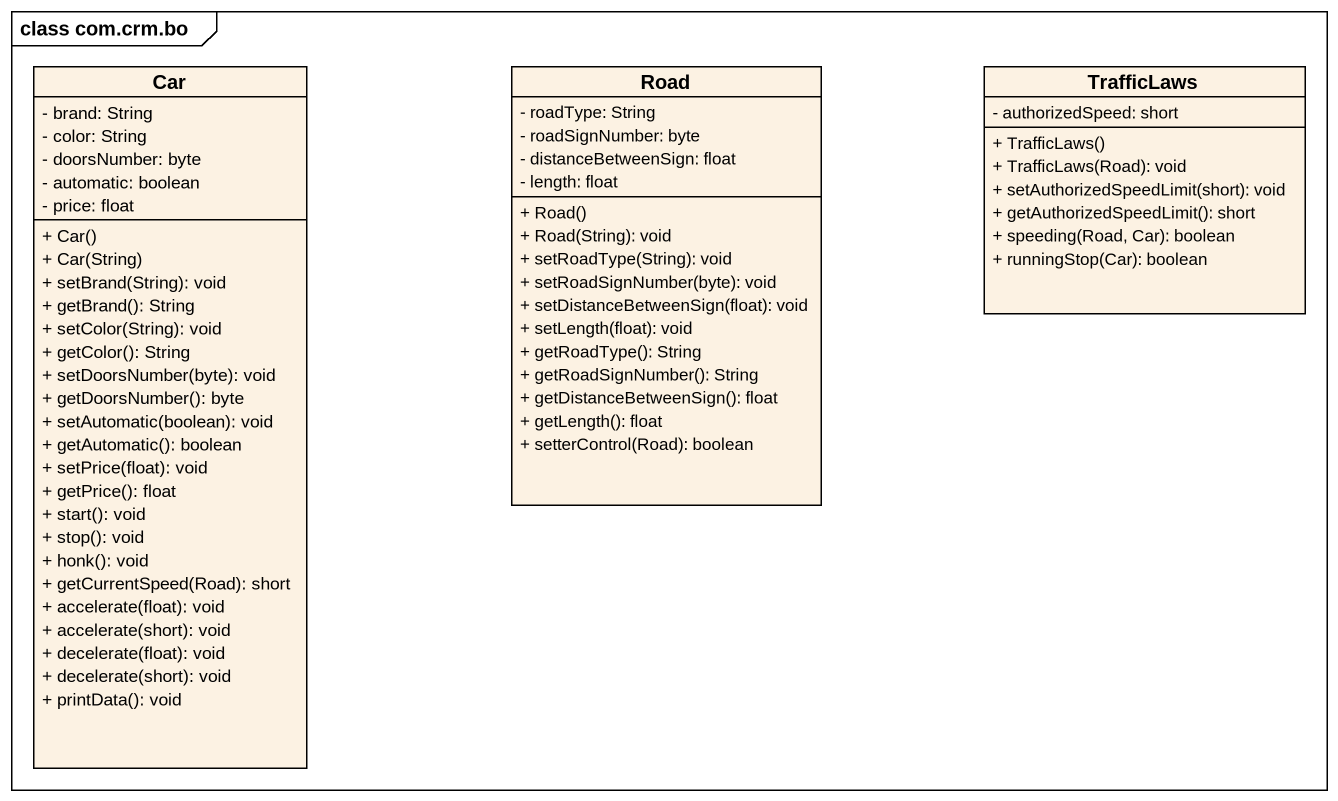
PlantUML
@startuml
mainframe class com.crm.bo
hide circle
hide empty members
skinparam classAttributeIconSize 0
class Car {
  - brand: String
  - color: String
  - doorsNumber: byte
  - automatic: boolean
  - price: float
  + Car()
  + Car(String)
  + setBrand(String): void
  + getBrand(): String
  + setColor(String): void
  + getColor(): String
  + setDoorsNumber(byte): void
  + getDoorsNumber(): byte
  + setAutomatic(boolean): void
  + getAutomatic(): boolean
  + setPrice(float): void
  + getPrice(): float
  + start(): void
  + stop(): void
  + honk(): void
  + getCurrentSpeed(Road): short
  + accelerate(float): void
  + accelerate(short): void
  + decelerate(float): void
  + decelerate(short): void
  + printData(): void
}
class Road {
  - roadType: String
  - roadSignNumber: byte
  - distanceBetweenSign: float
  - length: float
  + Road()
  + Road(String): void
  + setRoadType(String): void
  + setRoadSignNumber(byte): void
  + setDistanceBetweenSign(float): void
  + setLength(float): void
  + getRoadType(): String
  + getRoadSignNumber(): String
  + getDistanceBetweenSign(): float
  + getLength(): float
  + setterControl(Road): boolean
}
class TrafficLaws {
  - authorizedSpeed: short
  + TrafficLaws()
  + TrafficLaws(Road): void
  + setAuthorizedSpeedLimit(short): void
  + getAuthorizedSpeedLimit(): short
  + speeding(Road, Car): boolean
  + runningStop(Car): boolean
}
@enduml
